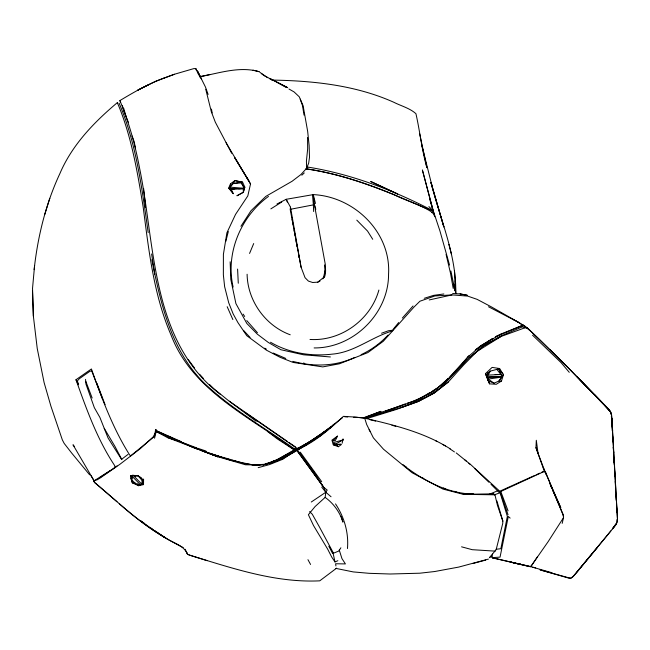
<?xml version="1.0" encoding="UTF-8"?>
<svg xmlns="http://www.w3.org/2000/svg" width="650" height="650" viewBox="0 0 650 650"><rect width="100%" height="100%" fill="white"/><g stroke="black" fill="none" stroke-linecap="round" stroke-linejoin="round"><path stroke-width="0.97" d="M143.544 479.927L138.044 475.824L130.845 475.532L130.999 478.684L132.34 482.885L138.588 485.696L143.528 484.599L143.577 479.204L142.196 480.553L141.684 484.039L133.811 475.971L138.044 475.824L141.204 477.758M244.855 187.2L243.303 192.311L237.039 195.723L243.303 192.311L243.311 188.882L244.855 187.2L242.564 182.114L234.869 180.578L230.514 183.796L228.67 188.143L233.277 193.668L231.083 188.971L230.173 189.524L228.67 188.143M89.627 474.825L71.817 453.221L64.179 443.414L62.327 439.847L50.919 406.193L44.102 382.566L37.245 348.554L33.361 316.03L32.532 288.34L34.604 265.452M538.021 453.229L535.957 447.671L536.307 440.277L538.021 453.229L545.943 474.167M529.847 566.369L492.594 557.863L492.627 557.188M496.925 501.004L502.848 521.105L502.71 523.567L496.161 549.632L489.401 557.724L491.173 556.262M563.428 518.278L563.55 516.149L545.342 471.51L543.034 471.997L500.768 491.457L499.655 491.27M324.61 276.169L325 270.733L324.464 264.924M276.965 203.994L286.195 199.298L290.469 207.155L290.225 209.633L301.088 267.256L305.053 277.688L308.36 281.052L312.626 282.49L317.761 282.165L320.003 281.109M34.133 269.636C37.733 236.592 45.768 203.775 59.881 173.591C72.028 145.031 93.901 122.346 117.333 102.643L117.423 102.635M337.838 560.722L334.977 561.933L331.768 557.164L327.641 549.096L313.536 525.582L308.384 514.711L315.088 506.553L325.146 497.396L325.796 492.253L327.186 490.059L323.659 487.273L296.611 450.019L279.094 459.981M233.277 193.668L230.173 189.524L230.514 183.796M181.496 441.74L157.56 431.202L155.643 429.439L154.529 436.345L130.528 455.991L129.317 454.423C112.678 427.83 101.847 398.377 91.422 368.964L75.969 379.746C86.547 409.305 97.199 439.335 114.701 465.636L114.855 467.651L113.238 468.715M322.757 278.891L324.651 276.616L325.609 271.091L325.358 264.721L314.251 203.873L313.259 194.61L286.195 199.298L287.341 202.028M342.152 443.243L343.029 438.896L343.184 439.879L334.709 444.494L333.328 443.357M552.695 490.327L563.03 514.231L563.542 517.619L562.185 523.364M323.521 277.542L325 270.733M226.086 142.74L250.534 183.95L247.812 195.91L235.552 214.378L226.891 232.822L223.397 254.369L223.364 274.861L224.632 286.683L228.703 302.721L233.163 313.918L237.884 322.538L246.756 335.668L266.378 350.139L280.142 357.321L293.118 362.448L322.766 366.901L339.414 363.797L367.876 352.584L383.248 341.307L413.969 307.092L419.924 301.226L434.866 295.953L452.018 294.905L467.626 296.075L477.108 299.349L491.554 306.979L519.488 322.863L522.535 325.333L523.226 325.138L525.753 326.706L524.119 326.3M529.758 566.621L492.594 557.863L491.855 557.009L492.529 554.101M154.546 438.238L156.154 431.503L174.907 439.896L167.318 437.491L156.154 431.503L153.132 436.93L140.473 448.516L120.063 464.173L100.092 478.059L97.37 479.708L93.543 480.87L94.689 482.568L116.976 501.727M225.786 241.499L228.321 231.506M132.827 475.174L131.576 479.684L135.761 483.876L140.303 484.632L142.309 483.616L143.577 479.204M243.303 192.311L244.384 188.321L240.906 182.024L234.869 180.578L230.019 187.151L244.384 188.321L240.906 182.024L233.301 183.544L230.019 187.151M132.795 475.345L131.576 479.684L130.999 478.684L132.624 475.312M307.19 169.049L307.694 167.318M488.239 372.336L486.533 374.733L488.183 379.064L488.012 380.673L494.016 383.207L498.956 381.022L501.646 377.114L501.816 376.35L498.786 368.867L499.631 368.534L503.466 374.725L501.467 381.022L496.308 384.28L489.539 383.866L485.452 373.677L492.115 367.396L499.631 368.534M49.782 198.315L44.761 214.492M240.939 226.281L251.014 210.714L265.85 196.373L292.086 181.269L300.974 174.484L306.646 168.285L308.685 163.077L309.498 157.332L309.132 145.551L307.678 131.479L303.103 105.674L299.252 96.801L294.076 91.918L288.901 88.969M378.885 290.054C370.671 319.8 340.917 341.437 310.017 339.454M249.559 253.443L253.695 243.547M341.258 444.632L338.398 446.712L333.312 444.819L331.923 440.131L337.464 436.134L335.376 440.489L332.8 441.025M234.869 180.578L233.301 183.544L241.053 182.926M616.671 522.738L612.471 528.856L616.168 524.322L607.523 535.039L572.366 577.387M563.542 517.619L548.21 541.564L530.782 566.556M487.801 379.827L486.533 374.733L488.126 375.099L490.279 371.134L498.786 368.867L503.466 374.725L498.956 381.022L501.467 381.022M450.19 448.817C424.97 432.794 395.509 425.401 366.73 418.641L356.558 417.162L343.428 416.349C329.306 429.496 314.535 442.358 296.611 450.019L323.659 487.273L325.796 492.253L331.045 496.746M328.803 546.219L332.637 553.548L338.837 551.021L340.884 547.788M520.723 564.387L530.733 566.784L537.452 556.79M393.023 329.501L398.686 322.538M576.274 572.902L610.862 530.936M402.334 318.077L413.051 305.963M597.439 547.422L573.966 575.673L570.676 578.321L540.02 569.863M613.251 527.873L616.704 523.283L617.484 519.781L611.512 414.44L609.326 409.874L580.028 379.868M407.257 403.146C432.949 396.427 451.815 376.829 468.008 356.939L469.3 355.461M468.552 356.224L449.808 376.927M366.73 418.641L396.378 409.451L418.421 401.424L434.354 392.957L448.248 382.078L463.653 364.959L476.929 351.488L483.949 345.605L501.166 335.863L522.641 326.706L524.883 327.819L527.353 327.99L539.727 339.723L568.222 367.803L602.485 403.008M524.883 327.819L501.036 336.473L483.949 345.605L469.308 357.589L440.749 387.782L434.354 392.957L418.421 401.424L401.602 407.412L364.65 418.121M332.881 440.944L337.464 436.134M388.058 335.034C380.429 343.233 371.296 349.984 361.099 354.648M486.533 374.733L490.279 371.134M301.844 175.216L304.265 172.924M448.305 378.284L437.824 387.831L432.835 390.821M332.816 425.466L334.327 424.157M468.008 356.939L480.902 345.727L491.928 338.91M326.787 430.731L328.291 429.431M329.794 428.122L331.305 426.823M268.466 196.43C240.711 216.588 225.314 253.24 233.131 287.081M447.988 379.178C431.064 396.118 407.924 403.683 385.759 411.109L405.389 403.845M115.57 467.066L117.008 465.904M317.761 282.165L324.651 276.616M332.386 425.823L334.628 424.027M469.308 357.589L476.929 351.488L501.036 336.473M330.964 426.961C310.091 442.016 287.942 457.015 263.315 464.986M327.998 429.382C308.717 443.081 288.892 458.185 265.696 464.238M329.574 428.155L331.142 426.928M281.661 459.282L320.938 434.907L330.558 427.424M122.111 458.924L128.009 454.415M318.858 436.776L325.203 431.941M448.248 382.078L440.749 387.782L425.929 397.304L401.602 407.412M342.257 417.885C327.844 428.943 313.844 440.643 297.383 448.679L245.481 412.774M475.637 349.684L480.902 345.727L501.727 333.726L522.535 325.333M91.049 475.67L94.063 480.837L114.855 467.651M328.006 429.187C310.456 442.488 290.867 452.904 271.253 462.792M329.623 427.984L331.24 426.782M332.637 553.548L333.401 553.02L319.532 527.158L312.284 514.239L309.627 511.558M295.327 450.588L282.856 459.233L269.547 464.563L258.172 467.675M141.684 484.039L142.309 483.616L143.528 484.599M336.668 568.116L319.743 580.832C275.421 582.985 232.456 568.279 190.58 555.474L187.533 554.336C183.918 545.009 172.827 543.067 165.303 537.81C139.206 522.917 117.666 501.694 94.721 482.593L93.543 480.87M320.141 434.59L310.188 441.407L297.253 448.614M321.807 433.452L323.464 432.315M311.301 502.003L325.796 492.253L321.734 487.094M475.223 350.269L492.814 338.496M100.328 477.279L110.013 470.86M303.517 446.648L320.45 435.598M285.147 457.324L286.78 456.267M288.413 455.211L299.691 448.524M270.863 208.869L281.726 202.044M420.347 398.304L429.504 392.819M220.366 394.387C150.776 341.201 155.447 245.399 139.539 167.96C135.224 144.926 128.895 122.241 119.901 100.579C134.095 92.072 148.533 83.704 164.133 78.024M142.309 483.616L138.588 485.696L136.971 483.795M300.471 448.142L302.193 447.176M303.924 446.209L305.646 445.25M294.499 450.247L277.745 459.599L272.35 461.492M148.663 84.711L137.808 90.106L155.691 81.291L174.411 74.263L194.082 68.534L195.999 68.786L198.185 73.889M501.727 333.726L495.324 336.814L523.226 325.138L527.353 327.99M491.855 557.009L492.594 557.863M500.565 490.856L534.259 475.654M536.079 474.833L539.719 473.192M541.548 472.363L543.367 471.543M488.889 494.447L498.623 490.384M424.271 298.293L433.591 295.368L443.852 293.963M494.479 494.812L500.142 492.692M164.06 78.049L174.411 74.263M488.467 559.073L458.721 567.084L434.639 571.537L419.819 573.202L390.122 574.007L369.176 573.316L353.251 571.919L335.896 568.401M381.558 333.223L388.489 330.736L392.982 330.184M354.803 357.411C335.294 366.486 313.365 366.941 292.776 361.343M391.958 331.11C371.426 337.131 354.307 352.324 332.345 354.128C311.204 356.606 289.014 353.113 270.522 342.233M290.379 209.3L313.373 204.872L312.471 194.48M402.561 405.34L364.081 417.869L381.014 411.312L363.594 417.763L353.681 417.259M571.358 578.053L568.774 578.126L540.743 570.066M333.596 442.52L343.184 439.879M473.078 563.461L485.688 560.081M151.848 259.691C160.648 303.314 171.112 350.228 203.759 382.655C230.937 408.631 263.981 427.326 294.531 448.931L297.334 448.191L297.383 448.679M530.14 566.605L530.977 566.386M272.472 462.54L262.689 465.034L245.472 464.766L216.994 456.487L167.318 437.491M429.219 299.942L452.018 294.905M199.526 76.781C219.091 73.222 239.509 65.918 259.334 71.736L252.972 70.159M199.477 76.765L209.95 74.531M493.48 493.886L494.951 494.812L497.461 505.399L502.848 521.105M529.742 566.54L531.017 566.288M333.312 444.819L340.308 444.405M135.005 482.617L132.34 482.885L130.845 475.532M231.124 189.442L233.967 189.207M238.696 188.801L244.384 188.321L231.083 188.971L243.311 188.882M341.071 444.161L334.709 444.494L336.96 444.974L338.398 446.712M254.126 464.815L258.18 464.62M488.126 375.099L500.906 374.498L497.039 369.639M492.375 557.619L500.053 557.123L508.3 516.466L510.144 518.123M259.927 465.043L253.329 464.913M254.906 465.221L258.879 465.075M493.724 493.837L463.247 494.333L442.918 489.06L412.084 472.729L383.492 449.207L373.384 437.864L366.657 424.45L364.674 418.064M495.17 374.554L500.923 374.433M314.113 347.937C353.299 348.27 388.692 313.592 388.554 274.259C391.146 232.31 354.217 196.552 313.259 194.61L315.437 203.336L314.251 203.873L315.827 209.292M253.817 465.164L258.342 465.156M452.628 293.524L460.021 293.906L467.041 295.222M494.951 494.812L463.247 494.333L473.858 494.154C448.638 493.642 425.409 481.666 405.6 466.854M495.194 551.135L472.209 549.689L461.565 546.821M496.08 549.25L500.849 548.73L507.358 516.36L499.907 492.131M254.548 464.742L260.106 464.913M454.504 270.912L455.723 293.589C456.747 255.068 440.009 219.164 430.983 182.431L443.796 226.842L430.983 182.431M271.757 80.072C313.284 80.754 355.526 85.134 393.819 102.278C401.156 105.983 409.776 108.152 415.935 113.685C419.989 131.544 421.809 150.02 426.896 167.724L419.689 133.876M344.752 416.804L347.726 416.959M240.906 182.024L242.564 182.114M330.395 356.956L303.469 354.786L280.906 349.733L268.287 342.428L257.327 334.157L246.829 323.473L235.918 303.615L230.783 279.313L230.165 261.779M254.678 464.441L259.407 464.994M520.447 326.414L522.641 326.706M460.021 293.906L467.326 295.271M254.053 465.173L231.327 460.363L210.933 453.927M307.548 167.034C351.618 174.021 393.843 190.426 433.29 210.941L439.944 230.961L449.548 265.094M306.556 168.992C349.074 175.11 388.814 192.205 427.927 209.162L433.29 210.941L422.378 169.951L434.712 216.726L429.796 199.339M305.874 168.716C336.318 173.29 365.625 182.902 394.006 194.618C407.16 201.403 422.216 204.945 434.249 213.777M455.683 293.581L455.349 280.516L455.544 283.977M303.615 362.984L304.046 363.082M454.35 491.343L456.202 491.782M518.554 563.972L510.071 561.949L521.422 564.671M369.947 419.689L375.611 421.07M532.74 567.182L535.673 567.929M391.901 425.254L395.801 426.311M227.394 458.957L229.32 459.477M232.204 460.257L237.981 461.825M530.717 566.637L551.939 572.747M222.836 457.267L243.815 463.45L253.394 464.896L264.079 464.319L275.559 460.558L295.076 449.434L294.531 448.931M215.743 455.455L222.503 457.535M188.89 554.913L207.139 560.658M209.844 453.318L224.25 457.998M224.526 458.12L204.701 451.563L189.044 445.534M197.543 448.216L205.912 451.003M198.737 449.296L192.376 446.818M200.582 449.971L208.877 453.009M191.807 447.029L198.339 449.467M200.208 450.166L217.945 456.788M196.593 447.858L179.148 441.277L158.259 431.974M202.166 450.702L217.953 456.771L200.102 449.841M191.661 446.566L198.226 449.109M443.454 488.044L445.218 488.743M185.144 443.95L186.956 444.665M188.76 445.388L190.572 446.103M188.118 445.144L156.861 431.316M174.257 439.335L165.116 435.175M273.187 353.031L285.756 358.442M290.225 334.783C265.346 325.691 247.544 300.723 247.106 274.243M160.582 432.997L158.779 432.201L160.526 433.03M165.1 435.004L174.127 439.002M269.376 78.561L272.959 80.234M296.611 450.019L297.96 450.694L313.991 472.282L323.659 487.273M334.368 443.657L336.96 444.974M270.619 78.877L287.69 87.685L264.006 75.595L261.316 73.523M431.754 212.485L433.42 213.346M488.491 306.743L519.488 322.863M526.403 327.657L531.082 331.476L566.475 366.031L610.561 411.564L611.536 414.578L612.186 423.451L617.5 519.488M435.581 440.676L437.239 441.553M443.04 444.649L445.526 445.973M119.275 503.709C138.612 521.008 159.998 535.998 183.227 547.592M512.501 319.077L514.28 320.06M267.662 77.683L259.927 72.361M264.68 348.164L266.305 349.082M187.281 553.101L187.533 554.336L185.12 549.258M277.672 82.599L286.309 87.498M516.059 321.035L523.258 325.138M421.98 477.539L423.702 478.53M151.645 528.824L165.303 537.81M154.822 530.766L165.937 538.233M449.589 448.622L454.448 451.929M287.308 441.358L229.287 401.229M288.974 442.496L295.661 447.054M267.442 431.381L277.314 438.913L294.231 449.865C249.584 416.666 192.237 390.618 171.137 335.238C153.603 294.759 148.817 250.258 143.154 206.944C137.377 171.649 131.422 135.704 117.333 102.643M145.023 523.867L140.936 520.975L143.991 523.217M149.939 527.337L152.393 529.076M494.016 383.207L488.183 379.064L501.646 377.114L487.541 377.081L501.816 376.35L498.786 368.867M145.519 524.339L149.346 527.142M256.254 421.289L228.02 400.27L213.777 388.676L209.649 384.613M402.789 464.506L406.616 467.382M456.227 452.92L471.112 464.969L499.379 490.904L499.891 492.286M325.146 497.396C333.539 503.384 339.934 512.241 342.924 522.121L341.161 516.327M464.449 459.558L466.651 461.411M468.861 463.263L470.324 464.49M526.801 327.535L530.067 330.493M474.679 468.528L488.898 482.219M356.793 220.139L367.559 231.083L372.726 239.289M532.553 335.197L561.104 362.676L569.278 372.344M203.466 378.527L199.558 374.221M133.746 475.174L135.176 476.58M428.886 206.578L433.29 210.941M490.994 484.299L499.387 492.643M603.184 403.731L609.326 409.874M132.421 476.572L140.303 484.632M577.168 376.902L601.859 402.358M609.57 410.158L594.059 394.314L603.696 404.3M603.858 404.43L610.228 411.548M605.069 405.722L610.253 411.572M243.449 330.322L250.096 337.456M246.756 320.588L257.441 332.727M138.044 475.824L142.196 480.553M194.626 368.152L188.199 359.507M74.254 446.339L73.003 444.779L94.055 480.764M300.276 452.156L321.709 481.699M231.668 153.254L215.312 122.168L211.339 111.759L205.757 89.278M243.092 314.104L244.701 316.477M121.688 459.639L108.038 437.946L99.889 417.406L94.347 407.688L85.946 384.036L85.548 379.364M198.648 74.604L199.591 76.042M247.227 178.181L248.82 180.676L234.78 157.812L250.534 183.95M104.219 428.326L114.993 446.493L121.834 459.517M369.046 429.707L370.029 431.356M307.954 559.683L310.57 564.46M197.129 70.574L200.744 77.374M75.969 379.746L78.569 384.784L77.366 380.9L79.316 378.731L89.862 371.312L91.683 370.882L102.521 398.856M201.297 78.861L197.763 71.622L205.481 87.076L208.114 94.429M335.53 503.913C344.289 517.205 348.822 532.61 347.466 548.543M155.643 429.439L156.455 431.121M543.262 467.626L560.779 507.699L549.51 482.974M227.183 306.702L232.863 319.564M550.704 485.729L551.899 488.491M119.08 103.106C136.532 144.105 141.993 188.833 148.192 232.586M119.901 100.579L120.583 102.351M128.505 122.606L123.89 111.231L122.338 105.454M485.452 373.677L489.539 383.866M96.891 383.199L105.097 404.698M85.816 381.379L92.162 398.003M508.056 510.827L500.768 491.457L500.419 492.619L508.056 514.751M535.957 447.671L544.497 471.689M132.08 135.988L134.225 141.846L135.549 148.541M300.219 99.149L302.494 105.641L304.037 115.091M339.243 550.038L341.965 558.626L345.418 563.916L335.587 563.753L335.92 565.939M123.662 108.192L125.856 115.814M333.027 552.89L334.977 561.933M432.51 187.842L421.769 145.056M451.409 254.053L448.882 244.4M446.087 254.369L450.507 273.26L453.229 288.519M450.881 270.985L455.057 290.973L453.659 284.294M211.461 109.062L212.184 112.946M520.358 563.867L520.463 564.428M292.134 219.123L292.484 221.081M292.833 223.047L293.183 225.014M294.068 229.921L294.418 231.887M294.767 233.854L295.116 235.82M295.994 240.727L296.343 242.694M296.701 244.652L297.05 246.618M297.399 248.584L297.749 250.551M298.626 255.458L298.976 257.424M301.088 267.256L290.469 207.155M151.612 253.963L154.781 274.235M238.282 283.238L237.591 269.076M143.634 188.516L145.576 207.521M616.883 519.586L617.118 522.194M611.796 421.021L611.414 416L611.691 419.884M611.886 418.316L612.617 430.836M611.975 424.897L612.349 430.934M612.633 435.923L613.007 441.984M613.641 452.961L613.291 446.948L613.633 452.879M613.941 457.974L614.242 462.987M195.999 68.786L196.072 69.899M613.909 457.819L614.299 464.726M33.361 316.03L32.5 290.891M614.632 470.649L614.949 476.572M615.209 481.504L615.574 488.41M615.891 494.325L616.208 500.248M616.533 505.822L616.817 511.721M616.525 507.089L616.753 511.981M313.373 204.872L313.658 211.526M306.646 168.285L306.418 161.102L307.661 148.85L307.556 137.499M455.325 281.385L455.358 286.812L455.325 283.254M283.887 457.543L277.274 460.834L271.066 462.857L283.839 457.576M397.572 193.968L370.849 181.545L397.572 193.968M555.384 354.941L550.282 349.936L565.793 365.389L555.384 354.941M611.146 414.164L610.764 412.726L611.138 414.213"/></g></svg>
